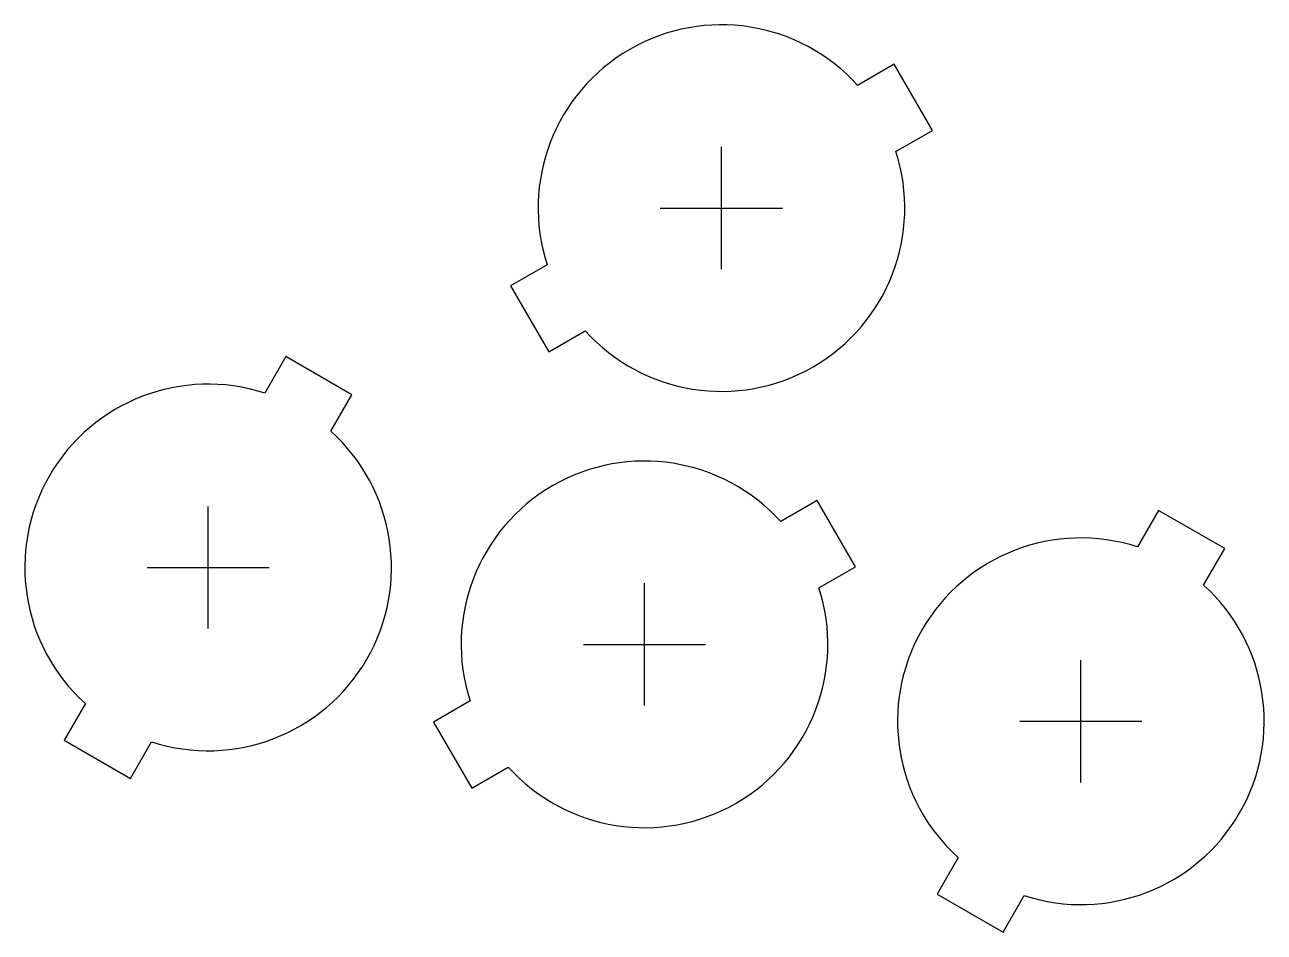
# Model space of a CAD drawing. Header units: millimetres. Extents: x -40.6 to 40.6, y -18.8 to 40.6.
import ezdxf

# ---------------------------------------------------------------- set-up
doc = ezdxf.new("R2010")
doc.units = ezdxf.units.MM
doc.layers.add('BUTTONS', color=1, linetype='Continuous')
doc.layers.add('REFERENCE', color=8, linetype='Continuous')

msp = doc.modelspace()

# ---------------------------------------------------------------- linework, layer by layer
at = {"layer": 'BUTTONS'}
for points in [[(13.95, 36.593, 0.809427), (-6.378, 24.856), (-8.772, 23.474), (-6.272, 19.144), (-3.878, 20.526, 0.809427), (16.45, 32.263), (18.843, 33.644), (16.343, 37.974)], [(-24.856, 16.45, 0.809427), (-36.593, -3.878), (-37.974, -6.272), (-33.644, -8.772), (-32.263, -6.378, 0.809427), (-20.526, 13.95), (-19.144, 16.343), (-23.474, 18.843)], [(8.914, 8.033, 0.809427), (-11.414, -3.703), (-13.807, -5.085), (-11.307, -9.415), (-8.914, -8.033, 0.809427), (11.414, 3.703), (13.807, 5.085), (11.307, 9.415)], [(32.263, 6.378, 0.809427), (20.526, -13.95), (19.144, -16.343), (23.474, -18.843), (24.856, -16.45, 0.809427), (36.593, 3.878), (37.974, 6.272), (33.644, 8.772)]]:
    msp.add_lwpolyline(points, format="xyb", close=True, dxfattribs=at)
at = {"layer": 'REFERENCE'}
for p, q in [((5.036, 24.559), (5.036, 32.559)), ((1.036, 28.559), (9.036, 28.559)), ((-28.559, 1.036), (-28.559, 9.036)), ((-32.559, 5.036), (-24.559, 5.036)), ((0, -4), (0, 4)), ((-4, 0), (4, 0)), ((28.559, -9.036), (28.559, -1.036)), ((24.559, -5.036), (32.559, -5.036))]:
    msp.add_line(p, q, dxfattribs=at)

doc.saveas('drawing.dxf')
